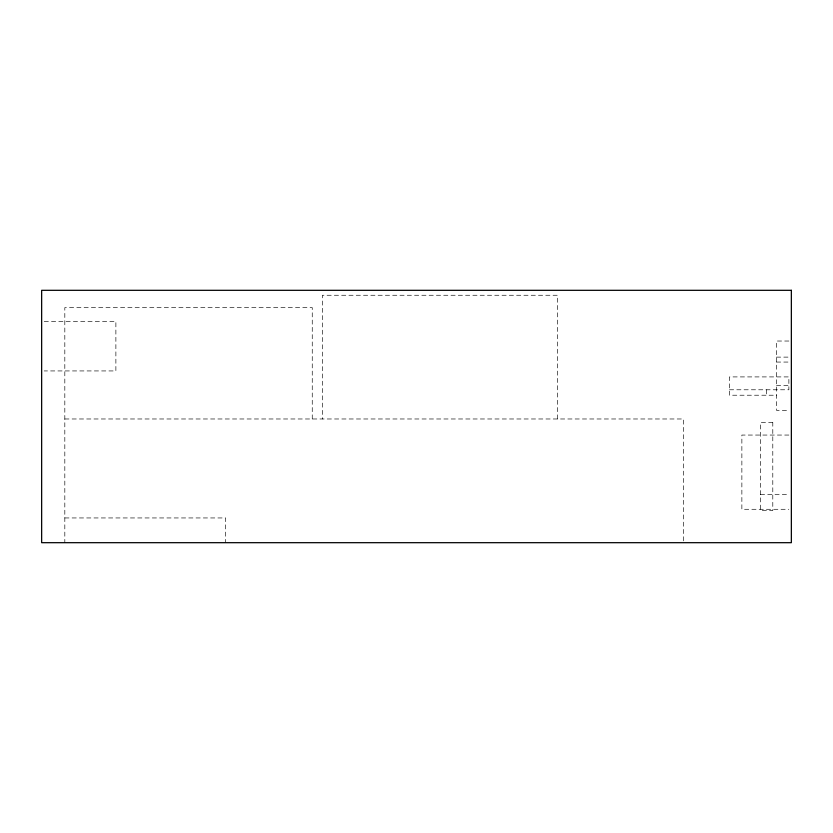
<?xml version="1.0" encoding="UTF-8"?>
<svg xmlns="http://www.w3.org/2000/svg" width="833" height="833" viewBox="0 0 833 833"><rect width="100%" height="100%" fill="white"/><g stroke="black" fill="none" stroke-linecap="round" stroke-linejoin="round"><path stroke-width="0.62" stroke-dasharray="4.17 3.12" d="M44.211 321.455L115.881 321.455L115.881 370.935L44.211 370.935M788.872 341.03L776.502 341.03L776.502 410.315L788.872 410.315M776.502 357.118L788.872 357.118M776.502 362.063L788.872 362.063M776.502 385.575L788.872 385.575M729.489 389.782L788.872 389.782L788.872 376.912L729.489 376.912L729.489 395.217L776.502 395.217M64.818 418.978L683.383 418.978L683.383 541.398M788.872 435.055L741.87 435.055L741.87 509.286L788.809 509.286M760.425 494.438L788.872 494.438M64.818 517.949L225.649 517.949L225.649 542.689M766.61 389.782L766.61 395.217M557.423 418.978L557.423 295.257L322.371 295.257L322.371 418.978M312.25 418.978L312.25 307.637L64.818 307.637L64.818 542.689M772.795 422.685L760.425 422.685L760.425 510.525L772.795 510.525L772.795 422.685"/><path stroke-width="1.25" d="M791.35 290.311L41.65 290.311L41.65 542.689L791.35 542.689L791.35 290.311"/></g></svg>
